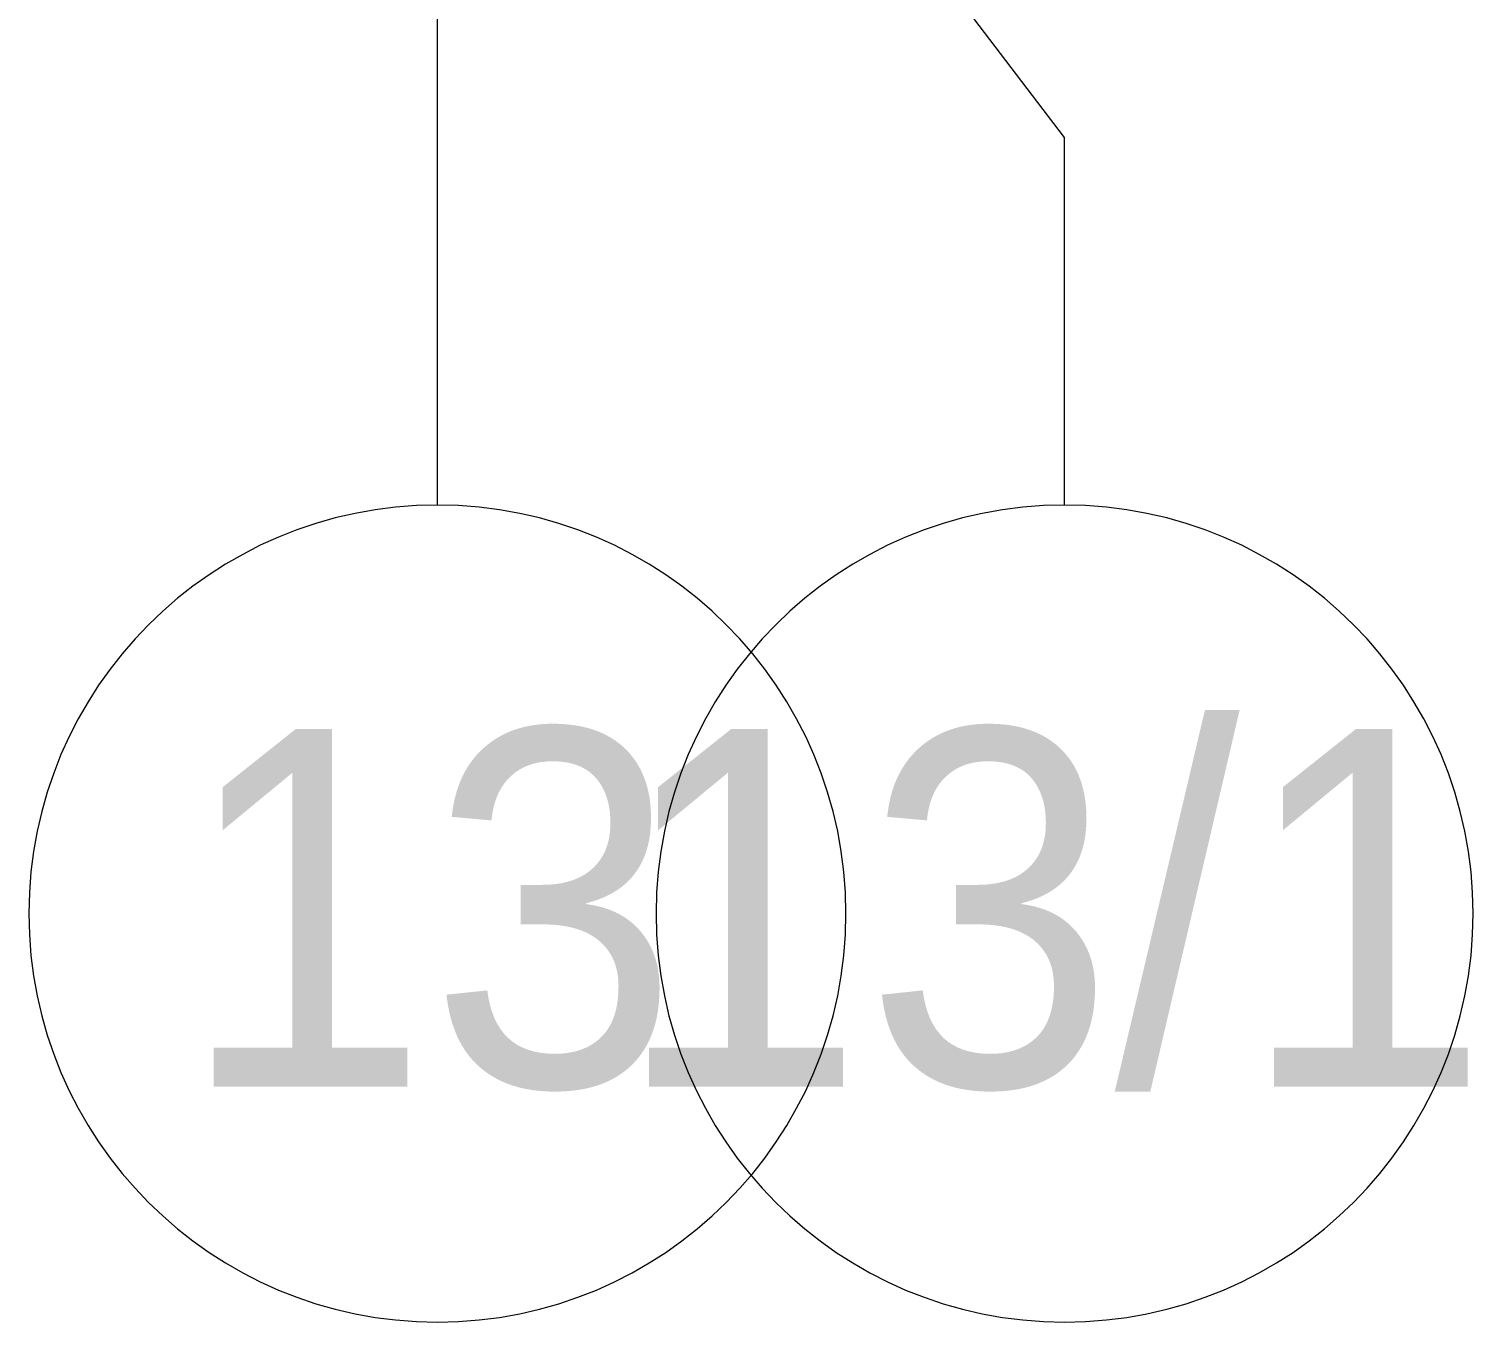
# Model space of a CAD drawing. Header units: millimetres. Extents: x -249154 to 415037, y -45458 to 354837.
# Drawn here: x 41625 to 44453, y -3642 to -1110 of the extents above; entities that cross this region are included whole.
import ezdxf

# ---------------------------------------------------------------- set-up
doc = ezdxf.new("R2010")
doc.units = ezdxf.units.MM
doc.layers.add('Оси', color=7, linetype='Continuous', lineweight=9)
doc.layers.add('Оси-1', color=7, linetype='Continuous', lineweight=20)
doc.styles.add('Arial', font='arial.ttf', dxfattribs={"width": 0.9, "height": 700})

# ---------------------------------------------------------------- blocks, each defined once
blk = doc.blocks.new('Ось сетки - D8-29747960-Объем проектирования 1 этажа')
at = {"layer": 'Оси-1'}
for start, end in [(360, 180), (180, 360)]:
    blk.add_arc((0, 0), 4, start, end, dxfattribs=at)

msp = doc.modelspace()

# ---------------------------------------------------------------- linework, layer by layer
at = {"layer": 'Оси'}
for points in [[(42424.7, -2042.3), (42424.7, 2957.7), (42424.7, 22262), (42424.7, 27262)], [(43652.8, -2042.3), (43652.8, -1322.8), (43224.7, -759.5), (43224.7, 4240.5), (43224.7, 22262), (43224.7, 27262)]]:
    msp.add_lwpolyline(points, dxfattribs=at)

# ---------------------------------------------------------------- block references
at = {"layer": 'Оси-1', "xscale": 199.9999999999999, "yscale": 199.9999999999999, "zscale": 199.9999999999999}
for p in [(42424.7, -2842.3), (43652.8, -2842.3)]:
    msp.add_blockref('Ось сетки - D8-29747960-Объем проектирования 1 этажа', p, dxfattribs=at)

# ---------------------------------------------------------------- texts
at = {"layer": 'Оси', "char_height": 700, "attachment_point": 1, "style": 'Arial'}
for s, insert, width in [('13/1', (42772.2, -2481), 2121.265), ('13', (41919.5, -2481), 1212.151)]:
    msp.add_mtext(s, dxfattribs=dict(at, insert=insert, width=width))

doc.saveas('drawing.dxf')
